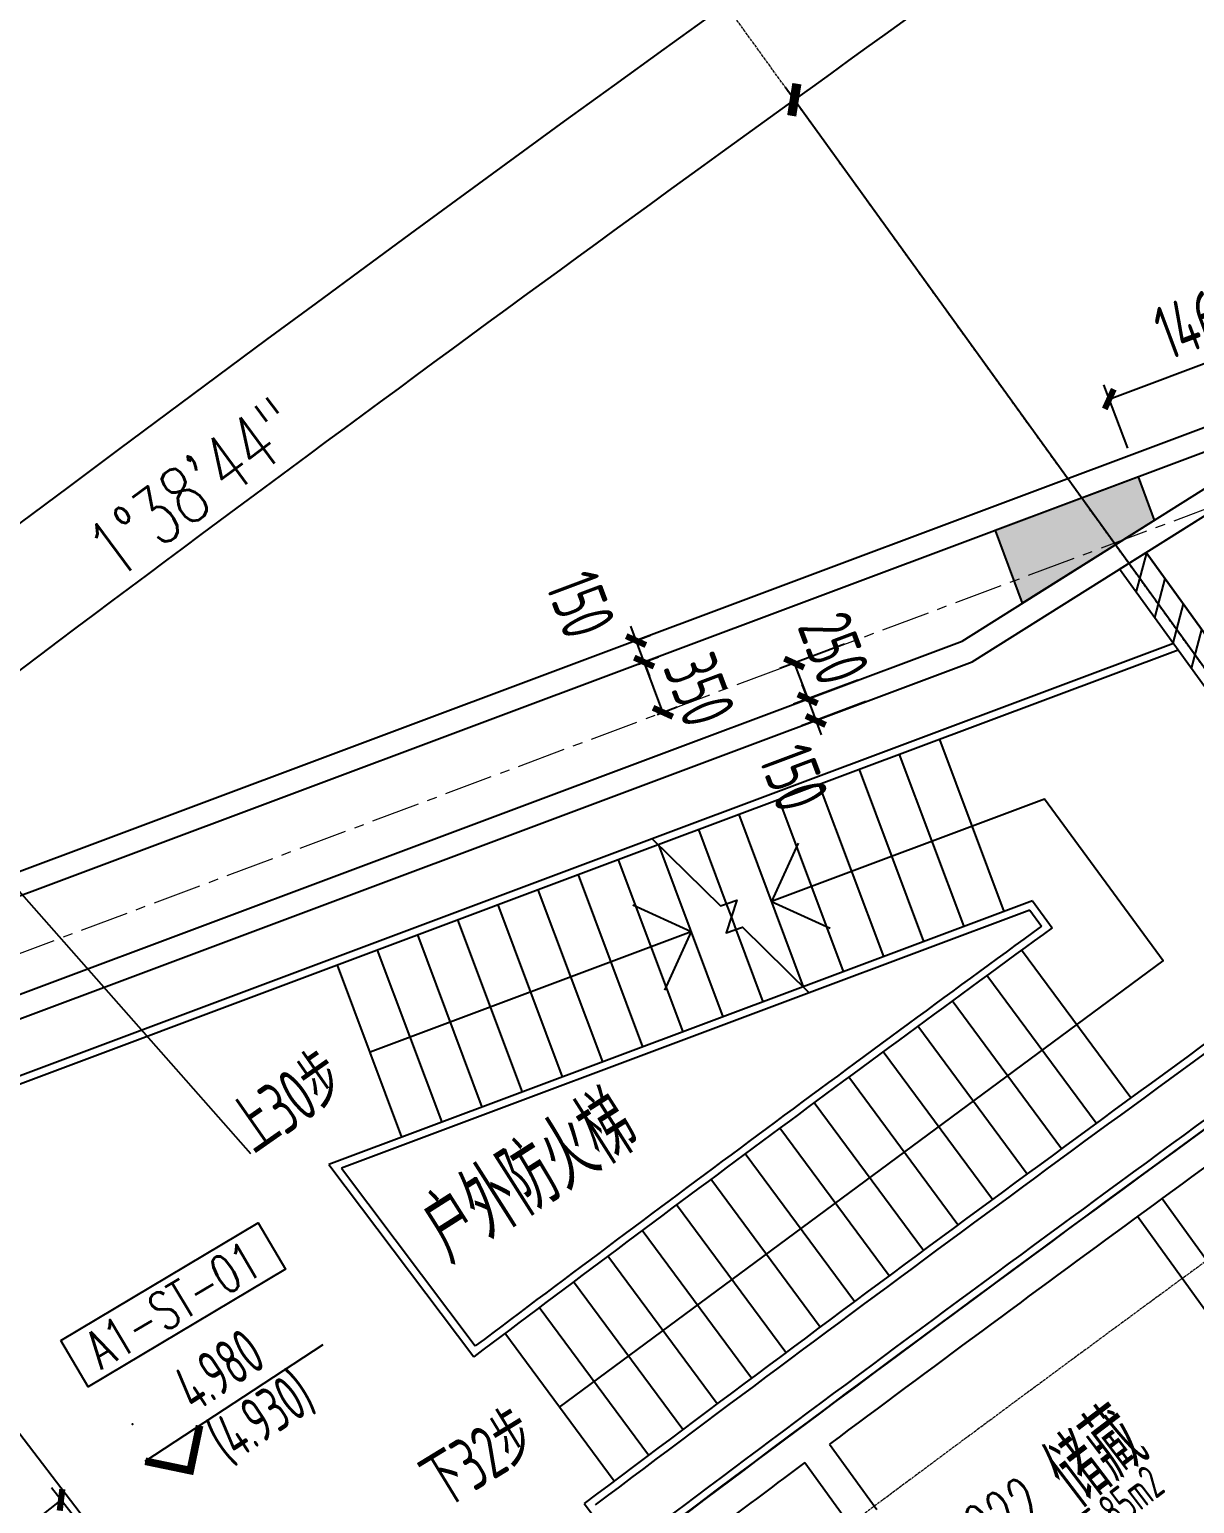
# Model space of a CAD drawing. Header units: millimetres. Extents: x 0 to 12095980, y -6694179 to 0.
# Drawn here: x 11583917 to 11591525, y -6440261 to -6430635 of the extents above; entities that cross this region are included whole.
import ezdxf
from ezdxf.enums import TextEntityAlignment as Align

# ---------------------------------------------------------------- set-up
doc = ezdxf.new("R2010")
doc.units = ezdxf.units.MM
doc.header["$LTSCALE"] = 10
doc.linetypes.add('A1-RG-AXIS$0$CENTER', pattern=[50.8, 31.75, -6.35, 6.35, -6.35])
doc.linetypes.add('A1-RI-F2$0$HIDDEN2', pattern=[0.1875, 0.125, -0.0625])
for name, color, linetype in [('A1-RD-2F$0$A-louban', 5, 'Continuous'), ('A1-RG-AXIS$0$A-COLU-HATH', 8, 'Continuous'), ('A1-RG-AXIS$0$A-COLUMN', 7, 'Continuous'), ('A1-RG-AXIS$0$A-DIMS-100', 1, 'Continuous'), ('A1-RG-AXIS$0$A2-RG-AXIS-150$0$A-DIMS-100', 1, 'Continuous'), ('A1-RI-F2$0$$1$A-SYMB-NUMB-T', 4, 'Continuous'), ('A1-RI-F2$0$$3$A-SYMB', 4, 'Continuous'), ('A1-RI-F2$0$A-DIMS-1：100', 1, 'Continuous'), ('A1-RI-F2$0$A-FUZHUXIAN', 55, 'A1-RI-F2$0$HIDDEN2'), ('A1-RI-F2$0$A-HATH', 8, 'Continuous'), ('A1-RI-F2$0$A-STRS', 50, 'Continuous'), ('A1-RI-F2$0$A-STRS-HRAL', 3, 'Continuous'), ('A1-RI-F2$0$A-SYMB', 4, 'Continuous'), ('A1-RI-F2$0$A-SYMB-AREA', 4, 'Continuous'), ('A1-RI-F2$0$A-SYMB-NAME', 4, 'Continuous'), ('A1-RI-F2$0$A-SYMB-STRS', 1, 'Continuous'), ('A1-RI-F2$0$A-TEXT', 4, 'Continuous'), ('A1-RI-F2$0$A-TEXT1', 4, 'Continuous'), ('A1-RI-F2$0$A-WALL', 7, 'Continuous'), ('A1-RI-F2$0$N-SYMB-DOOR', 13, 'Continuous'), ('A1-RI-F2$0$N-SYMB-DOOR1', 13, 'Continuous'), ('A1-RI-F2$0$N-SYMB-DOOR2', 13, 'Continuous'), ('A1-RI-F2$0$外保温', 41, 'Continuous')]:
    doc.layers.add(name, color=color, linetype=linetype)
doc.layers.add('A1-RG-AXIS$0$A-GRID', color=1, linetype='A1-RG-AXIS$0$CENTER', lineweight=9)
doc.styles.add('A1-RG-AXIS$0$A2-RG-AXIS-150$0$XD2008', font='romans.shx', dxfattribs={"width": 0.7})
doc.styles.add('A1-RG-AXIS$0$XD2008', font='xd-hzs.shx', dxfattribs={"width": 0.7, "bigfont": 'xd-hztxt.shx'})
doc.styles.add('A1-RI-F2$0$$1$ECADI-TXT', font='simplex.shx', dxfattribs={"bigfont": 'hztxt.shx'})
doc.styles.add('A1-RI-F2$0$ECADI', font='gbeitc.shx', dxfattribs={"width": 0.7, "bigfont": 'gbcbig.shx'})
doc.styles.add('A1-RI-F2$0$ECADI-SYM', font='simplex.shx', dxfattribs={"width": 0.7, "bigfont": 'hztxt.shx'})
doc.styles.add('A1-RI-F2$0$HZTXT', font='hzs-1.shx', dxfattribs={"width": 0.7, "bigfont": 'hztxt.shx'})
doc.styles.add('A1-RI-F2$0$XD2008', font='xd-hzs.shx', dxfattribs={"width": 0.7, "bigfont": 'xd-hztxt.shx'})
doc.dimstyles.new('A1-RG-AXIS$0$A2-RG-AXIS-150$0$XD100', dxfattribs={"dimscale": 100, "dimtxt": 5.5, "dimasz": 1.5, "dimexe": 1, "dimexo": 2, "dimgap": 0.5, "dimtad": 1, "dimdec": 0, "dimdsep": 46, "dimtxsty": 'A1-RG-AXIS$0$A2-RG-AXIS-150$0$XD2008', "dimblk": 'A1-RG-AXIS$0$A2-RG-AXIS-150$0$_ArchTick', "dimcen": 2.5, "dimclrt": 4, "dimaunit": 1, "dimadec": 3, "dimazin": 0, "dimtfac": 1, "dimtdec": 0, "dimtix": 1, "dimtmove": 0, "dimatfit": 3, "dimfxl": 1, "dimtolj": 1, "dimtzin": 0, "dimarcsym": 0})
doc.dimstyles.new('A1-RG-AXIS$0$XD100$0', dxfattribs={"dimscale": 100, "dimtxt": 5.5, "dimasz": 1, "dimexe": 1, "dimexo": 2, "dimgap": 0.5, "dimtad": 1, "dimdec": 0, "dimdsep": 46, "dimtxsty": 'A1-RG-AXIS$0$XD2008', "dimblk": 'A1-RG-AXIS$0$_ArchTick', "dimblk1": 'A1-RG-AXIS$0$_ArchTick', "dimblk2": 'A1-RG-AXIS$0$_ArchTick', "dimsah": 1, "dimcen": 2.5, "dimclrt": 4, "dimazin": 0, "dimtfac": 1, "dimtdec": 0, "dimtix": 1, "dimtmove": 0, "dimatfit": 3, "dimfxl": 1, "dimtolj": 1, "dimtzin": 0, "dimarcsym": 0})
doc.dimstyles.new('A1-RI-F2$0$XD100$0', dxfattribs={"dimscale": 100, "dimtxt": 3.5, "dimasz": 2, "dimexe": 1, "dimexo": 2, "dimgap": 1, "dimtad": 1, "dimdec": 0, "dimdsep": 46, "dimtxsty": 'A1-RI-F2$0$XD2008', "dimblk1": 'A1-RI-F2$0$_ArchTick', "dimblk2": 'A1-RI-F2$0$_ArchTick', "dimsah": 1, "dimcen": 2.5, "dimclrd": 1, "dimclre": 1, "dimclrt": 4, "dimaunit": 1, "dimadec": 0, "dimazin": 0, "dimtfac": 1, "dimtdec": 0, "dimtix": 1, "dimtmove": 2, "dimatfit": 3, "dimfxl": 1, "dimtolj": 1, "dimtzin": 0, "dimarcsym": 0})

# ---------------------------------------------------------------- blocks, each defined once
blk = doc.blocks.new('A1-RI-F2$0$A1RUODIANJIAN')
at = {"layer": 'A1-RI-F2$0$A-SYMB-NAME', "linetype": 'ByBlock', "style": 'A1-RI-F2$0$XD2008', "width": 0.7}
blk.add_attdef('A1RUODIANJIAN', (11587156, -6438427), '', height=350, dxfattribs=at)
blk = doc.blocks.new('A1-RI-F2$0$5erhfh')
at = {"layer": 'A1-RI-F2$0$A-SYMB-AREA', "style": 'A1-RI-F2$0$ECADI', "width": 0.7}
blk.add_attdef('340M2', text='', height=2.5, dxfattribs=at).set_placement((0, 1.25), align=Align.MIDDLE_LEFT)
at = {"layer": 'A1-RI-F2$0$A-SYMB-NAME', "style": 'A1-RI-F2$0$ECADI', "width": 0.7}
blk.add_attdef('CHINESENAME', (-12.29, 3.09), '', height=4.5, dxfattribs=at)
blk = doc.blocks.new('A1-RI-F2$0$A1wenzi')
at = {"layer": 'A1-RI-F2$0$A-SYMB-NAME', "linetype": 'ByBlock', "style": 'A1-RI-F2$0$HZTXT', "width": 0.7}
blk.add_attdef('行政办公', (11600457.2, -6454949.2), '', height=350, dxfattribs=at)
blk = doc.blocks.new('A1-RI-F2$0$$1$ECADI-TAG-CODE')
at = {"layer": 'A1-RI-F2$0$$1$A-SYMB-NUMB-T', "color": 1}
blk.add_lwpolyline([(0, 3.5), (15, 3.5), (15, 0), (0, 0)], close=True, dxfattribs=at)
at = {"layer": 'A1-RI-F2$0$$1$A-SYMB-NUMB-T', "style": 'A1-RI-F2$0$$1$ECADI-TXT', "width": 0.7}
blk.add_attdef('CODE', text='', height=2.5, dxfattribs=at).set_placement((7.5, 1.75), align=Align.MIDDLE_CENTER)
blk = doc.blocks.new('A1-RD-2F')
at = {"layer": 'A1-RD-2F$0$A-louban'}
for points in [[(11596616.2, -6433796.1, 0.001021), (11595554.1, -6434542.2), (11595755.4, -6434828.5, 0.001252), (11594459.3, -6435747.8), (11594254.3, -6435464.1, 0.001021), (11593199.1, -6436219.8), (11593403, -6436504.3, 0.007998), (11585265.3, -6442556.8), (11591894.2, -6451209.4, -0.000877), (11592884.1, -6450451), (11594708.7, -6452832.7, 0.002207), (11592585.5, -6454466.4), (11599153.7, -6462913.2, -0.082408)], [(11581705.6, -6437622.8), (11585410.8, -6442445, -0.007584), (11593125.3, -6436704.2), (11591210.2, -6434049.8), (11593017.9, -6432913.5), (11592898, -6432744.9), (11579351.2, -6437820.9), (11579421.4, -6438008.2), (11581705.6, -6437622.8)]]:
    blk.add_lwpolyline(points, format="xyb", dxfattribs=at)
blk = doc.blocks.new('A1-RI-F2$0$_ArchTick')
at = {"color": 0, "linetype": 'ByBlock', "const_width": 0.4}
blk.add_lwpolyline([(-0.5, -0.5), (0.5, 0.5)], dxfattribs=at)
blk = doc.blocks.new('*D375')
at = {"layer": 'A1-RI-F2$0$A-DIMS-1：100', "color": 1, "linetype": 'ByBlock', "lineweight": -2, "transparency": 16777216}
for p, q in [((11592460.1, -6432855.5), (11592304.9, -6432441.1)), ((11590968.2, -6433048.8), (11592339.9, -6432534.7)), ((11591088.4, -6433369.5), (11590933.1, -6432955.1))]:
    blk.add_line(p, q, dxfattribs=at)
at = {"layer": 'A1-RI-F2$0$A-DIMS-1：100', "color": 1, "linetype": 'ByBlock', "lineweight": -2, "transparency": 16777216, "xscale": 100, "yscale": 100, "zscale": 100}
for p, rotation in [((11592339.9, -6432534.7), 20.54100970432616), ((11590968.2, -6433048.8), 200.5410097043262)]:
    blk.add_blockref('A1-RI-F2$0$_ArchTick', p, dxfattribs=dict(at, rotation=rotation))
at = {"layer": 'A1-RI-F2$0$A-DIMS-1：100', "color": 4, "linetype": 'ByBlock', "transparency": 16777216, "insert": (11591557.6, -6432534.2), "char_height": 350, "attachment_point": 5, "rotation": 20.54101, "style": 'A1-RI-F2$0$XD2008'}
blk.add_mtext('\\A1;1465', dxfattribs=at)
blk = doc.blocks.new('*D376')
at = {"layer": 'A1-RI-F2$0$A-DIMS-1：100', "color": 1, "linetype": 'ByBlock', "lineweight": -2, "transparency": 16777216}
for p, q in [((11589238.6, -6434650), (11588817.4, -6434807.8)), ((11588911, -6434772.7), (11588998.7, -6435006.8)), ((11589326.4, -6434884.1), (11588905.1, -6435041.9))]:
    blk.add_line(p, q, dxfattribs=at)
at = {"layer": 'A1-RI-F2$0$A-DIMS-1：100', "color": 1, "linetype": 'ByBlock', "lineweight": -2, "transparency": 16777216, "xscale": 100, "yscale": 100, "zscale": 100}
for p, rotation in [((11588911, -6434772.7), 110.5410956434435), ((11588998.7, -6435006.8), 290.5410956434435)]:
    blk.add_blockref('A1-RI-F2$0$_ArchTick', p, dxfattribs=dict(at, rotation=rotation))
at = {"layer": 'A1-RI-F2$0$A-DIMS-1：100', "color": 4, "linetype": 'ByBlock', "transparency": 16777216, "insert": (11589168.5, -6434676.3), "char_height": 350, "attachment_point": 5, "rotation": 290.5411, "style": 'A1-RI-F2$0$XD2008'}
blk.add_mtext('\\A1;250', dxfattribs=at)
blk = doc.blocks.new('*D377')
at = {"layer": 'A1-RI-F2$0$A-DIMS-1：100', "color": 1, "linetype": 'ByBlock', "lineweight": -2, "transparency": 16777216}
for p, q in [((11589326.4, -6434884.1), (11588905.1, -6435041.9)), ((11588998.7, -6435006.8), (11588963.6, -6434913.2)), ((11589379, -6435024.5), (11588957.7, -6435182.4)), ((11588998.7, -6435006.8), (11589051.4, -6435147.3)), ((11589051.4, -6435147.3), (11589086.4, -6435241))]:
    blk.add_line(p, q, dxfattribs=at)
at = {"layer": 'A1-RI-F2$0$A-DIMS-1：100', "color": 1, "linetype": 'ByBlock', "lineweight": -2, "transparency": 16777216, "xscale": 100, "yscale": 100, "zscale": 100}
for p, rotation in [((11588998.7, -6435006.8), 290.5410956433424), ((11589051.4, -6435147.3), 110.5410956433423)]:
    blk.add_blockref('A1-RI-F2$0$_ArchTick', p, dxfattribs=dict(at, rotation=rotation))
at = {"layer": 'A1-RI-F2$0$A-DIMS-1：100', "color": 4, "linetype": 'ByBlock', "transparency": 16777216, "insert": (11588909.2, -6435520.7), "char_height": 350, "attachment_point": 5, "rotation": 290.5411, "style": 'A1-RI-F2$0$XD2008'}
blk.add_mtext('\\A1;150', dxfattribs=at)
blk = doc.blocks.new('A1-RI-F2$0$mc')
at = {"layer": 'A1-RI-F2$0$N-SYMB-DOOR', "style": 'A1-RI-F2$0$ECADI-SYM', "width": 0.7}
for tag, p in [('门窗主编号1', (55.7, -311.3)), ('门窗主编号2', (667.6, -311.3))]:
    blk.add_attdef(tag, p, '', height=180, dxfattribs=at)
at = {"layer": 'A1-RI-F2$0$N-SYMB-DOOR', "style": 'A1-RI-F2$0$ECADI-SYM', "width": 0.7, "flags": 1}
for tag, p in [('洞口尺寸(宽X高)', (55.6, -717.2)), ('备注', (57.1, -921.2))]:
    blk.add_attdef(tag, p, '', height=180, dxfattribs=at)
at = {"layer": 'A1-RI-F2$0$N-SYMB-DOOR1', "style": 'A1-RI-F2$0$ECADI-SYM', "width": 0.7}
blk.add_attdef('门窗辅编号1', (55.7, -516.1), '', height=180, dxfattribs=at)
at = {"layer": 'A1-RI-F2$0$N-SYMB-DOOR2', "style": 'A1-RI-F2$0$ECADI-SYM', "width": 0.7}
blk.add_attdef('门窗辅编号2', (311.5, -516.1), '', height=180, dxfattribs=at)
blk = doc.blocks.new('A1-RI-F2$0$ECADI-TAG-HGHT（国标）')
at = {"color": 1}
blk.add_line((-2.121, 2.121), (11.768, 2.121), dxfattribs=at)
at = {"color": 1, "const_width": 0.5}
blk.add_lwpolyline([(-2.121, 2.121), (0, 0), (2.121, 2.121)], dxfattribs=at)
at = {"color": 1}
blk.add_point((-1.481, 4.6), dxfattribs=at)
at = {"style": 'A1-RI-F2$0$XD2008', "width": 0.7}
blk.add_attdef('FL', text='', height=3, dxfattribs=at).set_placement((-2.689, 2.967), align=Align.RIGHT)
for tag, p in [('F.F.L.', (2.284, 2.967)), ('T.O.S.', (2.284, -1.104))]:
    blk.add_attdef(tag, p, '', height=3, dxfattribs=at)
blk = doc.blocks.new('A1-RG-AXIS$0$A2-RG-AXIS-150$0$_ArchTick')
at = {"color": 0, "linetype": 'ByBlock', "const_width": 0.4}
blk.add_lwpolyline([(-0.5, -0.5), (0.5, 0.5)], dxfattribs=at)
blk = doc.blocks.new('*D722')
at = {"layer": 'A1-RG-AXIS$0$A2-RG-AXIS-150$0$A-DIMS-100', "color": 0, "lineweight": -2, "ltscale": 3, "transparency": 16777216}
for p, q in [((11670910, -6387267.3), (11670915.9, -6387284)), ((11580897.2, -6435951), (11580908, -6435965))]:
    blk.add_line(p, q, dxfattribs=at)
blk.add_arc((11778731.9, -6694178.6), 325182.4, 109.357031, 127.456634, dxfattribs=at)
at = {"layer": 'A1-RG-AXIS$0$A2-RG-AXIS-150$0$A-DIMS-100', "color": 0, "lineweight": -2, "ltscale": 3, "transparency": 16777216, "xscale": 150, "yscale": 150, "zscale": 150}
for p, rotation in [((11670949, -6387378.3), 19.35703132825471), ((11580968.8, -6436044.4), 217.4566338573137)]:
    blk.add_blockref('A1-RG-AXIS$0$A2-RG-AXIS-150$0$_ArchTick', p, dxfattribs=dict(at, rotation=rotation))
at = {"layer": 'A1-RG-AXIS$0$A2-RG-AXIS-150$0$A-DIMS-100', "color": 4, "ltscale": 3, "transparency": 16777216, "insert": (11623903.2, -6407910.6), "char_height": 375, "attachment_point": 5, "rotation": 28.40683, "style": 'A1-RG-AXIS$0$A2-RG-AXIS-150$0$XD2008'}
blk.add_mtext('\\A1;18°5\'59"', dxfattribs=at)
blk = doc.blocks.new('*D735')
at = {"layer": 'A1-RG-AXIS$0$A2-RG-AXIS-150$0$A-DIMS-100', "color": 0, "lineweight": -2, "ltscale": 3, "transparency": 16777216}
for p, q in [((11600764.2, -6431970.5), (11596487.5, -6425669.5)), ((11593308.5, -6437188.8), (11588852.7, -6431013.2))]:
    blk.add_line(p, q, dxfattribs=at)
blk.add_arc((11778731.9, -6694178.6), 324415.3, 124.165797, 125.811215, dxfattribs=at)
at = {"layer": 'A1-RG-AXIS$0$A2-RG-AXIS-150$0$A-DIMS-100', "color": 0, "lineweight": -2, "ltscale": 3, "transparency": 16777216, "xscale": 150, "yscale": 150, "zscale": 150}
for p, rotation in [((11596543.7, -6425752.2), 34.16579703386991), ((11588911.2, -6431094.3), 215.8112154456032)]:
    blk.add_blockref('A1-RG-AXIS$0$A2-RG-AXIS-150$0$_ArchTick', p, dxfattribs=dict(at, rotation=rotation))
at = {"layer": 'A1-RG-AXIS$0$A2-RG-AXIS-150$0$A-DIMS-100', "color": 4, "ltscale": 3, "transparency": 16777216, "insert": (11592551.6, -6428172), "char_height": 375, "attachment_point": 5, "rotation": 34.98851, "style": 'A1-RG-AXIS$0$A2-RG-AXIS-150$0$XD2008'}
blk.add_mtext('\\A1;1°38\'44"', dxfattribs=at)
blk = doc.blocks.new('*D736')
at = {"layer": 'A1-RG-AXIS$0$A2-RG-AXIS-150$0$A-DIMS-100', "color": 0, "lineweight": -2, "ltscale": 3, "transparency": 16777216}
for p, q in [((11593308.5, -6437188.8), (11588852.7, -6431013.2)), ((11586005.8, -6442619), (11581374.5, -6436573.9))]:
    blk.add_line(p, q, dxfattribs=at)
blk.add_arc((11778731.9, -6694178.6), 324415.3, 125.811215, 127.456634, dxfattribs=at)
at = {"layer": 'A1-RG-AXIS$0$A2-RG-AXIS-150$0$A-DIMS-100', "color": 0, "lineweight": -2, "ltscale": 3, "transparency": 16777216, "xscale": 150, "yscale": 150, "zscale": 150}
for p, rotation in [((11588911.2, -6431094.3), 35.81121544560317), ((11581435.3, -6436653.3), 217.4566338573385)]:
    blk.add_blockref('A1-RG-AXIS$0$A2-RG-AXIS-150$0$_ArchTick', p, dxfattribs=dict(at, rotation=rotation))
at = {"layer": 'A1-RG-AXIS$0$A2-RG-AXIS-150$0$A-DIMS-100', "color": 4, "ltscale": 3, "transparency": 16777216, "insert": (11584990.3, -6433627.7), "char_height": 375, "attachment_point": 5, "rotation": 36.63392, "style": 'A1-RG-AXIS$0$A2-RG-AXIS-150$0$XD2008'}
blk.add_mtext('\\A1;1°38\'44"', dxfattribs=at)
blk = doc.blocks.new('A1-RG-AXIS$0$_ArchTick')
at = {"color": 0, "linetype": 'ByBlock', "const_width": 0.4}
blk.add_lwpolyline([(-0.5, -0.5), (0.5, 0.5)], dxfattribs=at)
blk = doc.blocks.new('*D738')
at = {"layer": 'A1-RG-AXIS$0$A-DIMS-100', "color": 0, "lineweight": -2, "transparency": 16777216}
for p, q in [((11584122.5, -6440237.2), (11576983.2, -6445871.3)), ((11586003.5, -6442620.8), (11584060.5, -6440158.7)), ((11578864.2, -6448254.9), (11576921.2, -6445792.8))]:
    blk.add_line(p, q, dxfattribs=at)
at = {"layer": 'A1-RG-AXIS$0$A-DIMS-100', "color": 0, "lineweight": -2, "transparency": 16777216, "xscale": 100, "yscale": 100, "zscale": 100}
for p, rotation in [((11584122.5, -6440237.2), 38.27934306321105), ((11576983.2, -6445871.3), 218.2793430632111)]:
    blk.add_blockref('A1-RG-AXIS$0$_ArchTick', p, dxfattribs=dict(at, rotation=rotation))
at = {"layer": 'A1-RG-AXIS$0$A-DIMS-100', "color": 4, "transparency": 16777216, "insert": (11580405.7, -6442867.9), "char_height": 375, "attachment_point": 5, "rotation": 38.27934, "style": 'A1-RG-AXIS$0$XD2008'}
blk.add_mtext('\\A1;9095', dxfattribs=at)
blk = doc.blocks.new('A1-RG-AXIS$0$colu')
at = {"layer": 'A1-RG-AXIS$0$A-COLU-HATH', "linetype": 'ByBlock'}
h = blk.add_hatch(color=256, dxfattribs=at)
h.paths.add_polyline_path([(11591264.2, -6433838.8), (11591158.5, -6433556.8), (11590222.1, -6433907.7), (11590399.9, -6434382.1)])
h.paths.add_polyline_path([(11582705.6, -6437301.3), (11582516, -6436795.2), (11581579.6, -6437146.1), (11581701, -6437474.4)])
h.paths.add_polyline_path([(11590471.6, -6449023.6), (11591079.8, -6449817.4), (11591635.4, -6449391.7), (11591027.3, -6448597.9)])
h.paths.add_polyline_path([(11597647.1, -6443800.1), (11598173.7, -6444529.9), (11598741.4, -6444120.4), (11598214.8, -6443390.5)])
h.paths.add_polyline_path([(11585545.5, -6442593.7), (11586153.7, -6443387.5), (11586709.3, -6442961.8), (11586101.2, -6442168)])
h.paths.add_polyline_path([(11592849.2, -6437150.3), (11593375.8, -6437880.2), (11593943.4, -6437470.6), (11593416.8, -6436740.7)])
h.paths.add_polyline_path([(11606394.6, -6455923.8), (11606921.2, -6456653.6), (11607488.9, -6456244), (11606962.3, -6455514.2)])
h.paths.add_polyline_path([(11601625.9, -6449314.5), (11602152.5, -6450044.4), (11602720.2, -6449634.8), (11602193.6, -6448905)])
edge = h.paths.add_edge_path()
edge.add_arc((11595249.5, -6454684.4), 425, 0, 360)
edge = h.paths.add_edge_path()
edge.add_arc((11600175.9, -6461114.9), 425, 0, 360)
h.paths.add_polyline_path([(11613306.9, -6451073.5), (11613812.4, -6451818.2), (11614391.5, -6451425.1), (11613886.1, -6450680.4)])
h.paths.add_polyline_path([(11620355.7, -6446423.7), (11620839.5, -6447182.6), (11621429.7, -6446806.3), (11620945.9, -6446047.4)])
h.paths.add_polyline_path([(11615974.2, -6439551.7), (11616458.1, -6440310.5), (11617048.3, -6439934.2), (11616564.5, -6439175.3)])
h.paths.add_polyline_path([(11608730, -6444330.1), (11609235.4, -6445074.8), (11609814.6, -6444681.6), (11609309.2, -6443937)])
h.paths.add_polyline_path([(11600306.1, -6431918.8), (11600811.6, -6432663.5), (11601390.7, -6432270.4), (11600885.3, -6431525.7)])
h.paths.add_polyline_path([(11607910.2, -6426903.7), (11608394.1, -6427662.5), (11608984.3, -6427286.2), (11608500.5, -6426527.3)])
h.paths.add_polyline_path([(11630302.3, -6423284.6), (11630692.9, -6423982.7), (11631129.2, -6423738.6), (11630738.6, -6423040.4)])
h.paths.add_polyline_path([(11626248.1, -6416039.2), (11626638.7, -6416737.4), (11627075.1, -6416493.2), (11626684.4, -6415795.1)])
h.paths.add_polyline_path([(11627535, -6441978.3), (11627996.9, -6442750.7), (11628597.7, -6442391.5), (11628135.8, -6441619.1)])
h.paths.add_polyline_path([(11634839, -6437740.8), (11635278.5, -6438526.2), (11635889.4, -6438184.4), (11635449.9, -6437399)])
h.paths.add_polyline_path([(11615655.2, -6422108.9), (11616117.1, -6422881.3), (11616717.9, -6422522.1), (11616256, -6421749.7)])
h.paths.add_polyline_path([(11619863.2, -6429146.9), (11620325, -6429919.3), (11620925.8, -6429560.1), (11620464, -6428787.6)])
h.paths.add_polyline_path([(11630859.3, -6430628.5), (11631298.8, -6431413.9), (11631909.7, -6431072.1), (11631470.2, -6430286.7)])
h.paths.add_polyline_path([(11627538.8, -6424694.4), (11627978.3, -6425479.8), (11628589.1, -6425138), (11628149.7, -6424352.6)])
h.paths.add_polyline_path([(11623352.7, -6434983.2), (11623814.5, -6435755.7), (11624415.3, -6435396.5), (11623953.5, -6434624)])
h.paths.add_polyline_path([(11623534.7, -6417538.5), (11623974.1, -6418323.9), (11624585, -6417982.1), (11624145.5, -6417196.7)])
h.paths.add_polyline_path([(11635339.1, -6420464.1), (11635755.9, -6421261.8), (11636376.3, -6420937.7), (11635959.6, -6420140)])
h.paths.add_polyline_path([(11645506.5, -6407137.9), (11645842, -6407864.2), (11645388.1, -6408073.9), (11645052.6, -6407347.6)])
h.paths.add_polyline_path([(11648218.5, -6414201.1), (11648554, -6414927.4), (11649007.9, -6414717.7), (11648672.4, -6413991.5)])
h.paths.add_polyline_path([(11649797, -6429903.6), (11650190.6, -6430712.9), (11650820.1, -6430406.7), (11650426.4, -6429597.4)])
h.paths.add_polyline_path([(11632162.7, -6412872.3), (11631542.2, -6413196.4), (11632283.1, -6414614.6), (11632903.5, -6414290.4)])
h.paths.add_polyline_path([(11648552.6, -6404922.5), (11647914.6, -6405210.5), (11648572.8, -6406668.9), (11649210.9, -6406380.9)])
h.paths.add_polyline_path([(11638487.9, -6426491.2), (11638904.6, -6427288.9), (11639525, -6426964.7), (11639108.3, -6426167.1)])
h.paths.add_polyline_path([(11646232.1, -6422574.6), (11646625.7, -6423383.9), (11647255.2, -6423077.7), (11646861.6, -6422268.4)])
h.paths.add_polyline_path([(11643257.7, -6416459.6), (11643651.4, -6417268.9), (11644280.8, -6416962.8), (11643887.2, -6416153.4)])
edge = h.paths.add_edge_path()
edge.add_arc((11640554, -6410100.5), 425, 0, 360)
h.paths.add_polyline_path([(11642261.7, -6433714.8), (11642678.5, -6434512.5), (11643298.9, -6434188.4), (11642882.2, -6433390.7)])
h.paths.add_polyline_path([(11657438.5, -6426310.3), (11657808.8, -6427130.6), (11658446.8, -6426842.6), (11658076.5, -6426022.3)])
h.paths.add_polyline_path([(11654085.6, -6418882), (11654455.8, -6419702.3), (11655093.8, -6419414.3), (11654723.6, -6418594)])
h.paths.add_polyline_path([(11659423.4, -6409140.7), (11659769.9, -6409971.3), (11660416, -6409701.8), (11660069.4, -6408871.2)])
h.paths.add_polyline_path([(11651288, -6412684.1), (11651658.2, -6413504.4), (11652296.3, -6413216.4), (11651926, -6412396.1)])
h.paths.add_polyline_path([(11672567.5, -6404094.9), (11672841.4, -6404846.5), (11673311.2, -6404675.2), (11673037.2, -6403923.6)])
h.paths.add_polyline_path([(11669749.3, -6396288.4), (11670092.2, -6397229.1), (11670561.8, -6397057.7), (11670219.1, -6396117.2)])
h.paths.add_polyline_path([(11678236.4, -6409177.5), (11678567.9, -6410121), (11679228.3, -6409889), (11678896.8, -6408945.5)])
h.paths.add_polyline_path([(11675949.4, -6402667.6), (11676280.8, -6403611.1), (11676941.3, -6403379), (11676609.8, -6402435.6)])
h.paths.add_polyline_path([(11662041.8, -6415416.4), (11662388.4, -6416247), (11663034.4, -6415977.4), (11662687.8, -6415146.8)])
h.paths.add_polyline_path([(11670094.3, -6412180.7), (11670416.9, -6413020.9), (11671070.4, -6412770), (11670747.8, -6411929.8)])
h.paths.add_polyline_path([(11656265.8, -6401573.1), (11656650.9, -6402495.9), (11657296.9, -6402226.4), (11656911.8, -6401303.5)])
h.paths.add_polyline_path([(11664718.2, -6398177.2), (11665076.6, -6399110.8), (11665730.1, -6398859.9), (11665371.7, -6397926.3)])
h.paths.add_polyline_path([(11667657.1, -6405832.5), (11667979.7, -6406672.7), (11668633.2, -6406421.8), (11668310.6, -6405581.6)])
h.paths.add_polyline_path([(11673264.6, -6395025.5), (11673596.1, -6395968.9), (11674256.5, -6395736.9), (11673925, -6394793.5)])
edge = h.paths.add_edge_path()
edge.add_arc((11681417.1, -6417175.4), 425, 0, 360)
h.paths.add_polyline_path([(11673015.3, -6419789.2), (11673337.9, -6420629.5), (11673991.4, -6420378.6), (11673668.8, -6419538.4)])
h.paths.add_polyline_path([(11665180.1, -6422937.9), (11665526.7, -6423768.5), (11666172.7, -6423499), (11665826.1, -6422668.4)])
at = {"layer": 'A1-RG-AXIS$0$A-COLUMN'}
blk.add_lwpolyline([(11591264.2, -6433838.8), (11591158.5, -6433556.8), (11590222.1, -6433907.7), (11590399.9, -6434382.1)], close=True, dxfattribs=at)
blk = doc.blocks.new('*D575')
at = {"layer": 'A1-RI-F2$0$A-DIMS-1：100', "color": 1, "linetype": 'ByBlock', "lineweight": -2, "transparency": 16777216}
for p, q in [((11587893.4, -6434780.3), (11588024.2, -6434731.3)), ((11588053.4, -6435094.1), (11587930.5, -6434766.4)), ((11588016.2, -6435108), (11588147, -6435059))]:
    blk.add_line(p, q, dxfattribs=at)
at = {"layer": 'A1-RI-F2$0$A-DIMS-1：100', "color": 1, "linetype": 'ByBlock', "lineweight": -2, "transparency": 16777216, "xscale": 100, "yscale": 100, "zscale": 100}
for p, rotation in [((11587930.5, -6434766.4), 110.5410867105184), ((11588053.4, -6435094.1), 290.5410867105184)]:
    blk.add_blockref('A1-RI-F2$0$_ArchTick', p, dxfattribs=dict(at, rotation=rotation))
at = {"layer": 'A1-RI-F2$0$A-DIMS-1：100', "color": 4, "linetype": 'ByBlock', "transparency": 16777216, "insert": (11588292.4, -6434947.3), "char_height": 350, "attachment_point": 5, "rotation": 290.54109, "style": 'A1-RI-F2$0$XD2008'}
blk.add_mtext('\\A1;350', dxfattribs=at)
blk = doc.blocks.new('*D576')
at = {"layer": 'A1-RI-F2$0$A-DIMS-1：100', "color": 1, "linetype": 'ByBlock', "lineweight": -2, "transparency": 16777216}
for p, q in [((11587877.9, -6434625.9), (11587842.8, -6434532.3)), ((11587930.5, -6434766.4), (11587877.9, -6434625.9)), ((11587881.2, -6434624.7), (11587971.6, -6434590.8)), ((11587933.8, -6434765.1), (11588024.2, -6434731.3)), ((11587930.5, -6434766.4), (11587965.6, -6434860))]:
    blk.add_line(p, q, dxfattribs=at)
at = {"layer": 'A1-RI-F2$0$A-DIMS-1：100', "color": 1, "linetype": 'ByBlock', "lineweight": -2, "transparency": 16777216, "xscale": 100, "yscale": 100, "zscale": 100}
for p, rotation in [((11587877.9, -6434625.9), 290.5410867105244), ((11587930.5, -6434766.4), 110.5410867105244)]:
    blk.add_blockref('A1-RI-F2$0$_ArchTick', p, dxfattribs=dict(at, rotation=rotation))
at = {"layer": 'A1-RI-F2$0$A-DIMS-1：100', "color": 4, "linetype": 'ByBlock', "transparency": 16777216, "insert": (11587516.7, -6434390.3), "char_height": 350, "attachment_point": 5, "rotation": 290.54109, "style": 'A1-RI-F2$0$XD2008'}
blk.add_mtext('\\A1;150', dxfattribs=at)
blk = doc.blocks.new('A1-RG-AXIS')
at = {"layer": 'A1-RG-AXIS$0$A-GRID'}
blk.add_line((11579499.7, -6438299.2), (11593044.4, -6433223.9), dxfattribs=at)
at = {"layer": 'A1-RG-AXIS$0$A-GRID', "linetype": 'A1-RG-AXIS$0$CENTER', "ltscale": 0.05}
blk.add_lwpolyline([(11682866.1, -6392336.6, 0.10373), (11569674.9, -6456283.6, 0.10373)], format="xyb", dxfattribs=at)
at = {"layer": 'A1-RG-AXIS$0$A-GRID', "ltscale": 0.05}
for points in [[(11690526.8, -6414141.5, 0.104527), (11584753.6, -6473784.9)], [(11691982.8, -6418505.6, 0.104638), (11587756.3, -6477270.1)]]:
    blk.add_lwpolyline(points, format="xyb", dxfattribs=at)
at = {"layer": 'A1-RG-AXIS$0$A-GRID', "linetype": 'A1-RG-AXIS$0$CENTER', "ltscale": 0.05}
for points in [[(11612502.7, -6463791.2), (11588159.5, -6430052.4)], [(11580654, -6435633.4), (11605955.9, -6468659.3)]]:
    blk.add_lwpolyline(points, dxfattribs=at)
blk.add_arc((11778731.9, -6694178.6), 308600, 107.574373, 131.323037, dxfattribs=at)
at = {"layer": 'A1-RG-AXIS$0$A-GRID', "ltscale": 0.05}
blk.add_arc((11778731.9, -6694178.6), 301700, 107.53359, 131.336201, dxfattribs=at)
at = {"layer": 'A1-RG-AXIS$0$A-COLU-HATH', "linetype": 'ByBlock'}
blk.add_blockref('A1-RG-AXIS$0$colu', (0, 0), dxfattribs=at)
at = {"layer": 'A1-RG-AXIS$0$A-DIMS-100'}
dim = blk.add_aligned_dim(p1=(11586127.4, -6442777.8), p2=(11578988.1, -6448411.9), distance=-3236.4, dimstyle='A1-RG-AXIS$0$XD100$0', override={"dimtxt": 3.75}, dxfattribs=at)
dim.commit()
dim.dimension.update_dxf_attribs({"geometry": '*D738', "text_midpoint": (11580405.7, -6442867.9)})
at = {"layer": 'A1-RG-AXIS$0$A2-RG-AXIS-150$0$A-DIMS-100', "ltscale": 3}
for base, p1, p2, picture, middle in [((11639299.9, -6400406.2), (11670976.3, -6387456), (11581018.9, -6436109.7), '*D722', (11623903.2, -6407910.6)), ((11593982.5, -6427508.5), (11600876.5, -6432136), (11593425.6, -6437351), '*D735', (11592551.6, -6428172)), ((11586401.5, -6432923.4), (11593425.6, -6437351), (11586127.4, -6442777.8), '*D736', (11584990.3, -6433627.7))]:
    dim = blk.add_angular_dim_3p(base=base, center=(11778731.9, -6694178.6), p1=p1, p2=p2, dimstyle='A1-RG-AXIS$0$A2-RG-AXIS-150$0$XD100', override={"dimtxt": 3.75, "dimadec": 4}, dxfattribs=at)
    dim.commit()
    dim.dimension.update_dxf_attribs({"geometry": picture, "text_midpoint": middle})
blk = doc.blocks.new('A1-RI-F2')
at = {"layer": 'A1-RI-F2$0$A-HATH'}
h = blk.add_hatch(dxfattribs=at)
h.set_pattern_fill('ANSI31', color=256, scale=50, angle=30.13249, style=0)
h.set_pattern_definition([(75.1324862, (-14771.15, -26764.84), (-153.4353224, 40.7328409), [])])
h.paths.add_polyline_path([(11591034.8, -6434160), (11591210.2, -6434049.8), (11593125.3, -6436704.2), (11592963.9, -6436820.7)])
at = {"layer": 'A1-RI-F2$0$A-FUZHUXIAN', "ltscale": 15}
blk.add_lwpolyline([(11697385.2, -6408952.1, 0.0115), (11684356.2, -6412994.1), (11685659.5, -6416881.5, 0.084561), (11599102.5, -6463333.2), (11592167, -6454412), (11594287.7, -6452776.4, 0), (11592699.6, -6450703.6, 0.01703), (11576443.9, -6463978.8), (11589775.5, -6479462.1, -0.111917), (11700888.4, -6418975.6, -0.111917)], format="xyb", dxfattribs=at)
at = {"layer": 'A1-RI-F2$0$A-STRS'}
for p, q in [((11591108.5, -6437612.7), (11590394.8, -6436648)), ((11590882.5, -6437778.1), (11590168.9, -6436813.4)), ((11590656.7, -6437943.7), (11589943.1, -6436978.9))]:
    blk.add_line(p, q, dxfattribs=at)
for points in [[(11590282.2, -6436394.7), (11589861.2, -6435271)], [(11590020, -6436493), (11589599, -6435369.3)], [(11589757.8, -6436591.2), (11589336.8, -6435467.5)], [(11589495.6, -6436689.5), (11589074.6, -6435565.8)], [(11589233.4, -6436787.7), (11588812.4, -6435664)], [(11588971.2, -6436886), (11588550.2, -6435762.3)], [(11588469.2, -6436344.1), (11588288, -6435860.5)], [(11588446.8, -6437082.5), (11588025.8, -6435958.8)], [(11588184.6, -6437180.7), (11587763.6, -6436057)], [(11587922.4, -6437279), (11587501.4, -6436155.2)], [(11587660.2, -6437377.2), (11587239.2, -6436253.5)], [(11587398.1, -6437475.4), (11586977, -6436351.7)], [(11588500.6, -6436427.9), (11588469.2, -6436344.1)], [(11587135.9, -6437573.7), (11586714.8, -6436450)], [(11588532, -6436511.7), (11588500.6, -6436427.9)], [(11586873.7, -6437671.9), (11586452.6, -6436548.2)], [(11588709, -6436984.2), (11588532, -6436511.7)], [(11586611.5, -6437770.2), (11586190.4, -6436646.5)], [(11586349.3, -6437868.4), (11585928.2, -6436744.7)], [(11590656.7, -6437943.7), (11589943.1, -6436978.9)], [(11590431.1, -6438109.5), (11589717.4, -6437144.7)], [(11590205.6, -6438275.4), (11589491.9, -6437310.7)], [(11589980.2, -6438441.6), (11589266.6, -6437476.9)], [(11589755, -6438608), (11589041.4, -6437643.3)], [(11589529.9, -6438774.6), (11588816.3, -6437809.8)], [(11589305, -6438941.3), (11588591.4, -6437976.6)], [(11589080.3, -6439108.3), (11588366.6, -6438143.6)], [(11588855.6, -6439275.5), (11588142, -6438310.7)], [(11588631.2, -6439442.8), (11587917.5, -6438478.1)], [(11588406.8, -6439610.4), (11587693.2, -6438645.6)], [(11588182.6, -6439778.2), (11587469, -6438813.4)], [(11587958.6, -6439946.1), (11587245, -6438981.4)], [(11587734.7, -6440114.3), (11587021.1, -6439149.5)]]:
    blk.add_lwpolyline(points, dxfattribs=at)
at = {"layer": 'A1-RI-F2$0$A-STRS-HRAL', "ltscale": 0.25}
for p, q in [((11591387.1, -6434645.9), (11587983.8, -6435921.1)), ((11591417.5, -6434687.9), (11588023.2, -6435959.7)), ((11587983.8, -6435921.1), (11582145.8, -6438108.6)), ((11588023.2, -6435959.7), (11582226.6, -6438131.7)), ((11590466.7, -6436325.6), (11588968.7, -6436886.9)), ((11590448.9, -6436385.7), (11589008, -6436925.6)), ((11590448.9, -6436385.7), (11590526.1, -6436490.1)), ((11590466.7, -6436325.6), (11590596.3, -6436500.8)), ((11588968.7, -6436886.9), (11585872.1, -6438047.2)), ((11589008, -6436925.6), (11585953.2, -6438070.2)), ((11585872.1, -6438047.2), (11586817.9, -6439302.4)), ((11585953.2, -6438070.2), (11586828.2, -6439232)), ((11587540, -6440260.8), (11587780.6, -6440580.4))]:
    blk.add_line(p, q, dxfattribs=at)
for radius, start, end in [(319100, 126.14295, 126.969548), (317850, 125.822932, 126.978572), (319050, 126.133916, 126.978639), (317800, 125.822934, 126.969475)]:
    blk.add_arc((11778731.9, -6694178.6), radius, start, end, dxfattribs=at)
at = {"layer": 'A1-RI-F2$0$A-SYMB-STRS'}
for points in [[(11587377.9, -6439631.9), (11591319.3, -6436716.4), (11590544.9, -6435661.9), (11588762.8, -6436329.7)], [(11587983.8, -6435921.1), (11588429.2, -6436357.9), (11588534.9, -6436321.5), (11588466.3, -6436534.3), (11588572, -6436497.9), (11589008, -6436925.6)], [(11588936.3, -6435947.8), (11588762.8, -6436329.7), (11589145, -6436503.3)], [(11587856.7, -6436352.3), (11588238.4, -6436526.1), (11588064.4, -6436908.2)], [(11586140.8, -6437312.1), (11588238.4, -6436526.1)]]:
    blk.add_lwpolyline(points, dxfattribs=at)
at = {"layer": 'A1-RI-F2$0$A-TEXT'}
blk.add_lwpolyline([(11585362.9, -6437976.3), (11580790.6, -6432796), (11578205.7, -6434723.2)], dxfattribs=at)
at = {"layer": 'A1-RI-F2$0$A-WALL', "linetype": 'ByBlock'}
for p, q in [((11591313, -6438268.5), (11593628.2, -6441477.2)), ((11592529.8, -6440296.7), (11591151.7, -6438386.7)), ((11589141.4, -6439873.2), (11589449.2, -6440299.8)), ((11588981.1, -6439992.8), (11589287, -6440416.8))]:
    blk.add_line(p, q, dxfattribs=at)
for points in [[(11590073.4, -6434764.4), (11593017.9, -6432913.5), (11592898, -6432744.9), (11579351.2, -6437820.9), (11579421.4, -6438008.2), (11583050.4, -6437395.9)], [(11590006.5, -6434629.2), (11592530.3, -6433042.8), (11579900.7, -6437775.2), (11583011.2, -6437250.4)], [(11591034.8, -6434160), (11591210.2, -6434049.8), (11593125.3, -6436704.2), (11592963.9, -6436820.7)]]:
    blk.add_lwpolyline(points, close=True, dxfattribs=at)
for centre, radius, start, end in [((11777186.2, -6692063.4), 314780.5, 125.766988, 127.003286), ((11778726.8, -6694171.2), 317191, 125.811253, 126.705432), ((11778726.8, -6694171.2), 317191, 126.741564, 126.996094)]:
    blk.add_arc(centre, radius, start, end, dxfattribs=at)
at = {"layer": 'A1-RI-F2$0$外保温'}
blk.add_arc((11778726.8, -6694171.2), 317441, 125.822985, 126.996384, dxfattribs=at)
at = {"color": 3, "linetype": 'ByBlock'}
blk.add_blockref('A1-RD-2F', (0, 0), dxfattribs=at)
at = {"linetype": 'ByBlock'}
blk.add_blockref('A1-RG-AXIS', (0, 0), dxfattribs=at)
at = {"layer": 'A1-RI-F2$0$$3$A-SYMB', "xscale": 100.0000000093325, "yscale": 100.0000000093325, "zscale": 100.0000000093325, "rotation": 30.80603093924965}
blk.add_blockref('A1-RI-F2$0$$1$ECADI-TAG-CODE', (11584300.2, -6439497.8), dxfattribs=at).add_auto_attribs({'CODE': 'A1-ST-01'})
at = {"layer": 'A1-RI-F2$0$A-SYMB', "xscale": 99.9999999999935, "yscale": 99.9999999999935, "zscale": 99.9999999999935, "rotation": 33.27482151849608}
blk.add_blockref('A1-RI-F2$0$ECADI-TAG-HGHT（国标）', (11584966.5, -6440045.7), dxfattribs=at).add_auto_attribs({'F.F.L.': '4.980', 'T.O.S.': '(4.930)'})
at = {"layer": 'A1-RI-F2$0$A-SYMB-NAME', "linetype": 'ByBlock'}
ref = blk.add_blockref('A1-RI-F2$0$A1wenzi', (-1619388.3, -7805701.5), dxfattribs=dict(at, rotation=35.00669253256486))
ref.add_attrib('行政办公', '上30步', (11585396.9, -6437995), dxfattribs={"linetype": 'ByBlock', "height": 350, "rotation": 35.00669, "style": 'A1-RI-F2$0$XD2008', "width": 0.7})
ref = blk.add_blockref('A1-RI-F2$0$A1RUODIANJIAN', (3079977.6, -6941989.8), dxfattribs=dict(at, xscale=0.6428571426236703, yscale=0.6428571426236703, zscale=0.6428571426236703, rotation=32.44461951569273))
ref.add_attrib('A1RUODIANJIAN', '户外防火梯', (11586671.9, -6438716.2), dxfattribs={"linetype": 'ByBlock', "height": 450, "rotation": 32.44462, "style": 'A1-RI-F2$0$XD2008', "width": 0.7})
ref = blk.add_blockref('A1-RI-F2$0$A1wenzi', (-1677641.6, -6984670.8), dxfattribs=dict(at, rotation=31.44336956239163))
ref.add_attrib('行政办公', '下32步', (11586620.3, -6440307.4), dxfattribs={"linetype": 'ByBlock', "height": 350, "rotation": 31.44337, "style": 'A1-RI-F2$0$XD2008', "width": 0.7})
ref = blk.add_blockref('A1-RI-F2$0$5erhfh', (11591525.9, -6439990.5), dxfattribs=dict(at, xscale=64.28571428608468, yscale=64.28571428608468, zscale=64.28571428608468, rotation=37.30255162587019))
ref.add_attrib('340M2', '5.85m2', (11590903.5, -6440514.3), dxfattribs={"layer": 'A1-RI-F2$0$A-SYMB-AREA', "height": 225, "rotation": 37.30255, "style": 'A1-RI-F2$0$XD2008', "width": 0.7})
ref.add_attrib('CHINESENAME', '储藏', (11590777, -6440311.5), dxfattribs={"height": 450, "rotation": 37.30255, "style": 'A1-RI-F2$0$XD2008', "width": 0.7})
at = {"layer": 'A1-RI-F2$0$N-SYMB-DOOR'}
ref = blk.add_blockref('A1-RI-F2$0$mc', (11589286.5, -6440655.4), dxfattribs=dict(at, xscale=1.499999999401956, yscale=1.499999999401956, rotation=31.8999247746373))
ref.add_attrib('门窗主编号1', 'FM甲1022', (11589604.1, -6441007.7), dxfattribs={"height": 375, "rotation": 31.89992, "style": 'A1-RI-F2$0$ECADI-SYM', "width": 0.5})
at = {"layer": 'A1-RI-F2$0$A-TEXT1', "style": 'A1-RI-F2$0$ECADI', "width": 0.7}
for tag, p in [('（-0.050）', (11749732.1, -6422418.7)), ('（结构标高）', (11757640.8, -6422418.7))]:
    blk.add_attdef(tag, p, '', height=375, dxfattribs=at)
at = {"layer": 'A1-RI-F2$0$A-DIMS-1：100', "color": 3, "linetype": 'ByBlock'}
dim = blk.add_aligned_dim(p1=(11591158.5, -6433556.8), p2=(11592530.3, -6433042.8), distance=542.6, dimstyle='A1-RI-F2$0$XD100$0', override={"dimasz": 1}, dxfattribs=at)
dim.commit()
dim.dimension.update_dxf_attribs({"geometry": '*D375', "text_midpoint": (11591557.6, -6432534.2)})
for base, p1, p2, angle, picture, middle in [((11587877.9, -6434625.9), (11587746.5, -6434835.3), (11587693.9, -6434694.9), 110.54109, '*D576', (11587516.7, -6434390.3)), ((11588998.7, -6435006.8), (11589425.9, -6434579.8), (11589513.6, -6434813.9), 290.5411, '*D376', (11589168.5, -6434676.3)), ((11587930.5, -6434766.4), (11587828.9, -6435178.2), (11587706.1, -6434850.5), 110.54109, '*D575', (11588292.4, -6434947.3)), ((11589051.4, -6435147.3), (11589513.6, -6434813.9), (11589566.3, -6434954.4), 290.5411, '*D377', (11588909.2, -6435520.7))]:
    dim = blk.add_linear_dim(base=base, p1=p1, p2=p2, angle=angle, dimstyle='A1-RI-F2$0$XD100$0', override={"dimasz": 1}, dxfattribs=at)
    dim.commit()
    dim.dimension.update_dxf_attribs({"geometry": picture, "text_midpoint": middle, "dimtype": 129})

msp = doc.modelspace()

# ---------------------------------------------------------------- block references
msp.add_blockref('A1-RI-F2', (0, 0))

doc.saveas('drawing.dxf')
